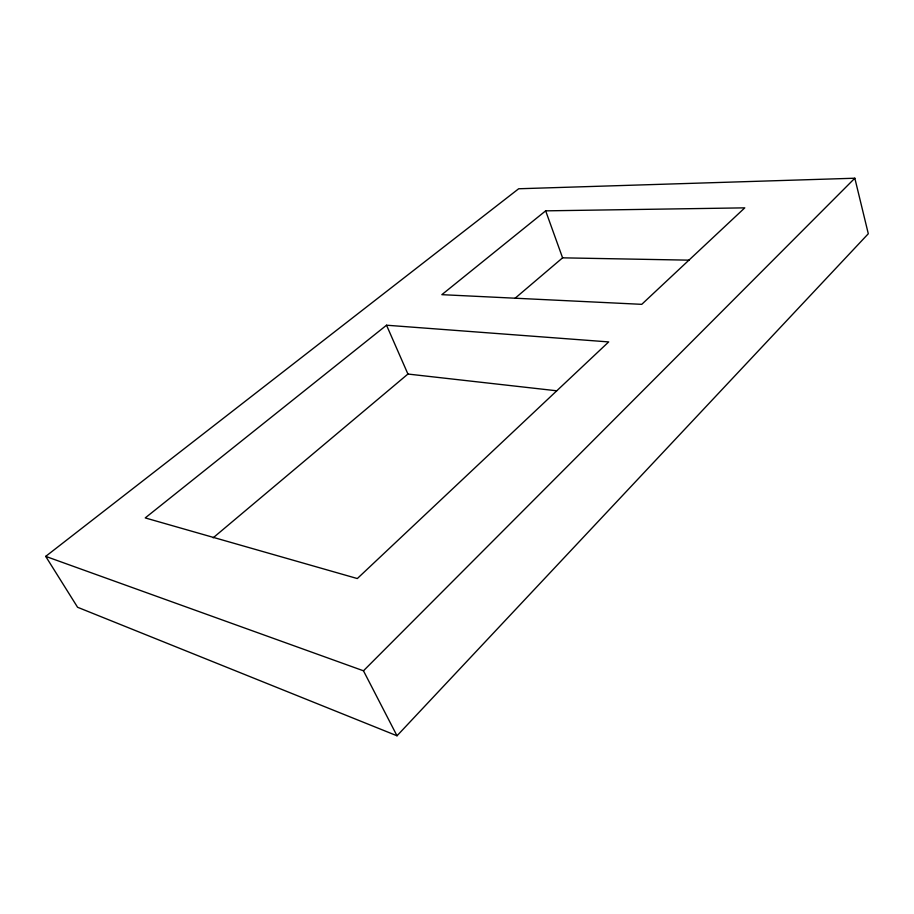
<?xml version="1.0" encoding="UTF-8"?>
<svg xmlns="http://www.w3.org/2000/svg" width="914" height="914" viewBox="0 0 914 914"><rect width="100%" height="100%" fill="white"/><g stroke="black" fill="none" stroke-linecap="round" stroke-linejoin="round"><path stroke-width="1.37" d="M397.007 735.781L868.3 233.744L854.83 178.219L518.672 188.764L45.7 556.375L77.576 607.262L397.007 735.781L363.464 670.796L45.7 556.375M363.464 670.796L854.83 178.219M514.97 298.352L562.59 257.839L689.065 260.159M213.145 537.82L407.93 374.043L556.637 390.781M545.658 210.848L441.85 294.662L641.754 304.339L744.773 207.855L545.658 210.848L562.59 257.839M386.531 325.213L145.223 517.918L357.317 578.551L608.69 341.916L386.531 325.213L407.93 374.043"/></g></svg>
